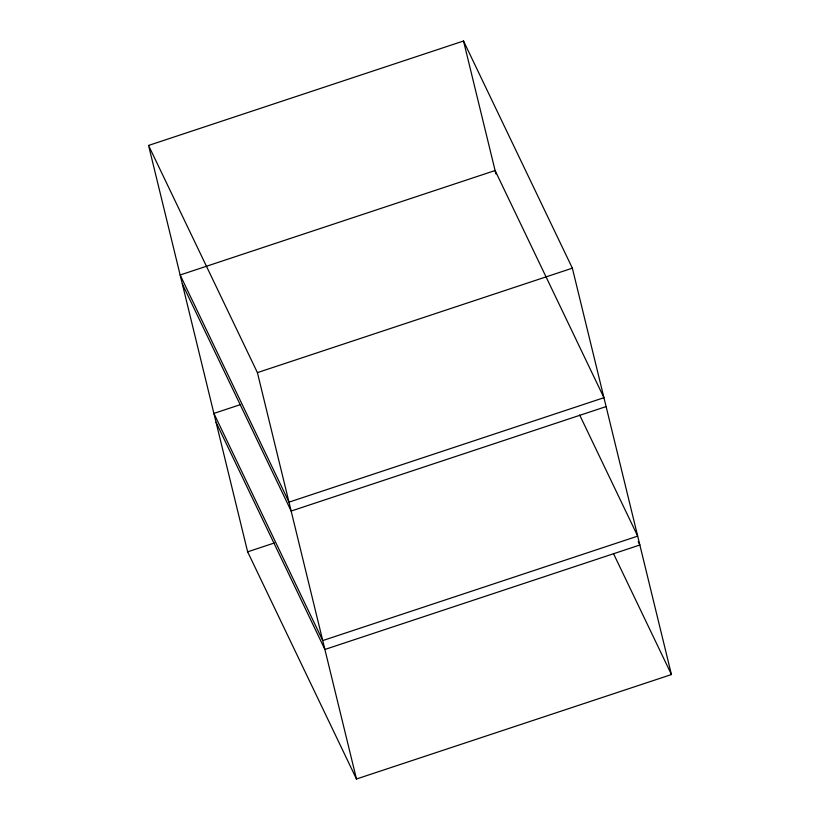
<?xml version="1.0" encoding="UTF-8"?>
<svg xmlns="http://www.w3.org/2000/svg" width="820" height="820" viewBox="0 0 820 820"><rect width="100%" height="100%" fill="white"/><g stroke="black" fill="none" stroke-linecap="round" stroke-linejoin="round"><path stroke-width="1.23" d="M148.563 145.447L463.525 41L572.36 268.171L671.436 674.553L356.474 779L247.64 551.829L148.563 145.447L257.408 372.618L356.474 779M257.408 372.618L572.36 268.171M240.649 404.537L213.897 413.413L322.731 640.574L637.683 536.126L579.678 415.043M606.103 406.587L291.151 511.044L182.317 283.874M247.64 551.829L274.392 542.963M638.196 541.559L639.856 545.013L324.904 649.46L216.06 422.3M613.422 553.469L671.436 674.553M463.525 41L495.936 173.973M495.095 170.539L180.144 274.987L288.988 502.147L603.94 397.7L495.095 170.539"/></g></svg>
